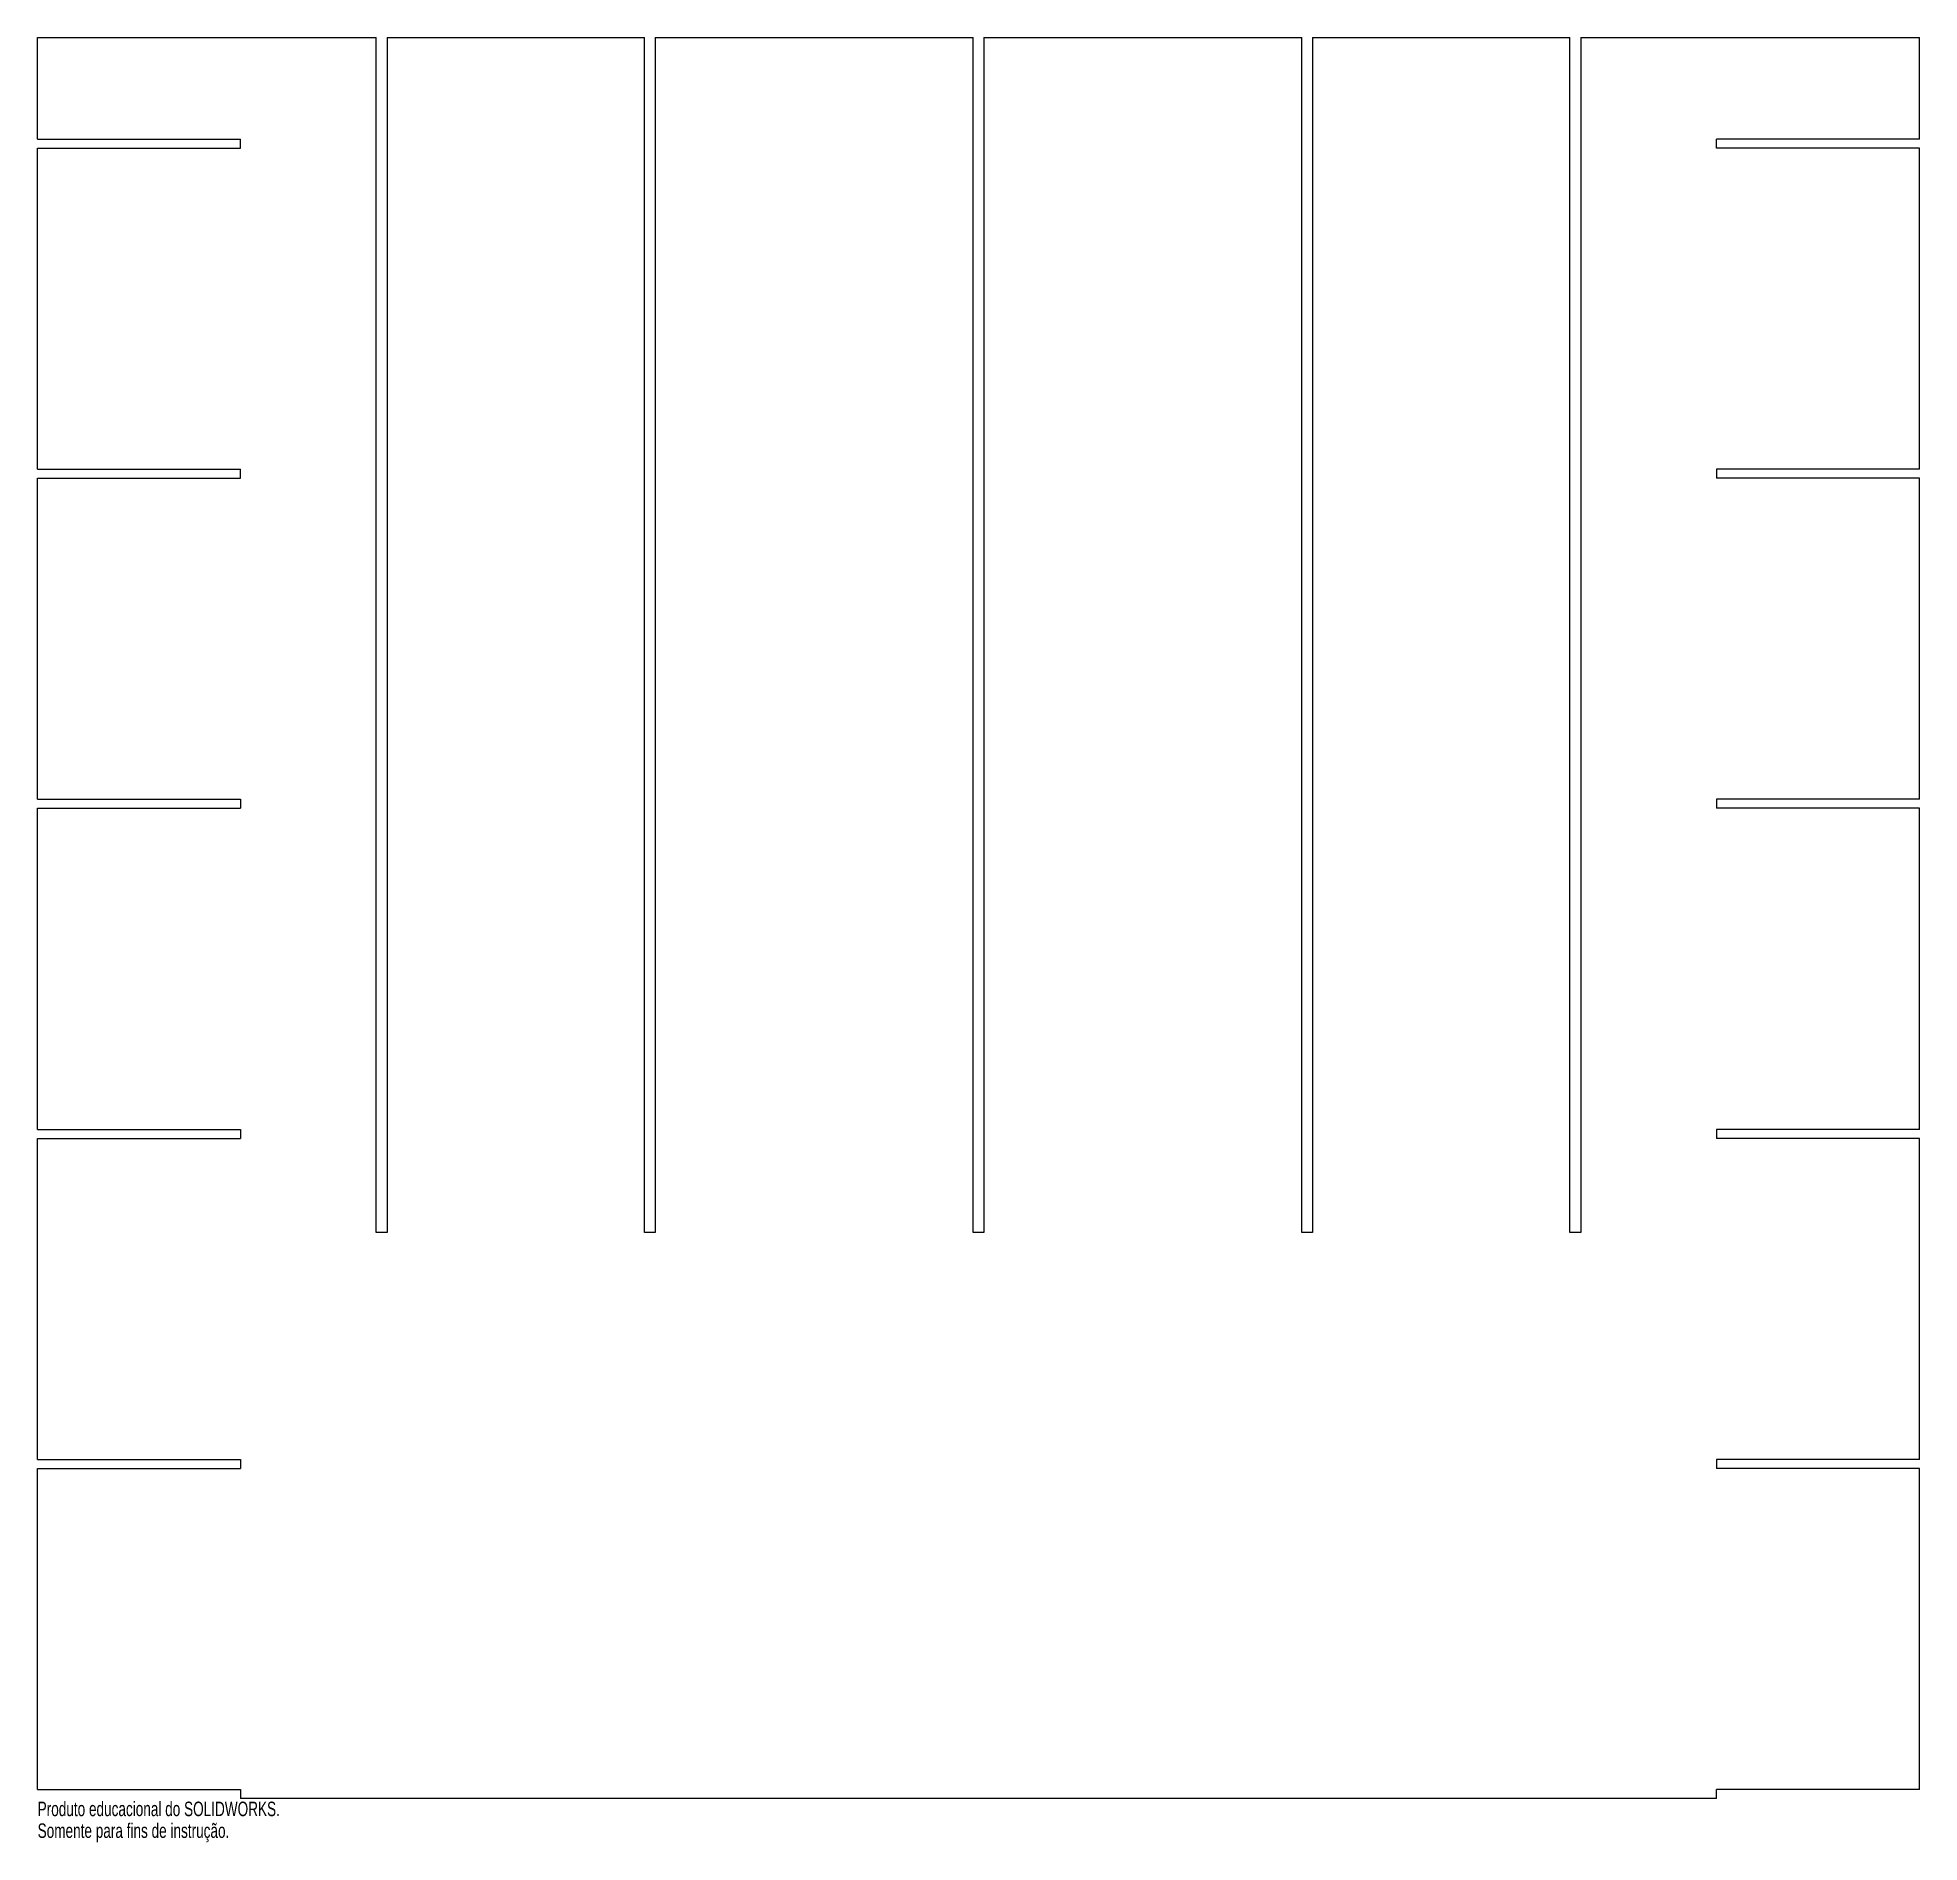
# Model space of a CAD drawing. Header units: millimetres. Extents: x -314 to 314, y -15 to 587.
import ezdxf

# ---------------------------------------------------------------- set-up
doc = ezdxf.new("R2010")
doc.units = ezdxf.units.MM
doc.styles.add('SLDTEXTSTYLE0', font='TXT', dxfattribs={"width": 0.7})

msp = doc.modelspace()

# ---------------------------------------------------------------- linework, layer by layer
at = {"color": 7, "linetype": 'Continuous', "lineweight": 25}
for p, q in [((-313.55, 586.83), (-200.72, 586.83)), ((-313.55, 553), (-313.55, 586.83)), ((-200.72, 188.61), (-200.72, 586.83)), ((-197.12, 586.83), (-111.3, 586.83)), ((-197.12, 586.83), (-197.12, 188.61)), ((-111.3, 188.61), (-111.3, 586.83)), ((-107.7, 586.83), (-1.8, 586.83)), ((-107.7, 586.83), (-107.7, 188.61)), ((-1.8, 188.61), (-1.8, 586.83)), ((1.8, 586.83), (107.7, 586.83)), ((1.8, 586.83), (1.8, 188.61)), ((107.7, 188.61), (107.7, 586.83)), ((111.3, 586.83), (197.12, 586.83)), ((111.3, 586.83), (111.3, 188.61)), ((197.12, 188.61), (197.12, 586.83)), ((200.72, 586.83), (313.55, 586.83)), ((200.72, 586.83), (200.72, 188.61)), ((313.55, 553), (313.55, 586.83)), ((-313.55, 553), (-245.98, 553)), ((-245.98, 550), (-245.98, 553)), ((245.98, 550), (245.98, 553)), ((313.55, 553), (245.98, 553)), ((-313.55, 550), (-245.98, 550)), ((-313.55, 443), (-313.55, 550)), ((313.55, 550), (245.98, 550)), ((313.55, 443), (313.55, 550)), ((-313.55, 443), (-245.98, 443)), ((-313.55, 440), (-245.98, 440)), ((-313.55, 333), (-313.55, 440)), ((-245.98, 440), (-245.98, 443)), ((245.98, 443), (245.98, 440)), ((313.55, 443), (245.98, 443)), ((313.55, 440), (245.98, 440)), ((313.55, 333), (313.55, 440)), ((-313.55, 333), (-245.98, 333)), ((-245.98, 333), (-245.98, 330)), ((245.98, 333), (245.98, 330)), ((313.55, 333), (245.98, 333)), ((-313.55, 330), (-245.98, 330)), ((-313.55, 223), (-313.55, 330)), ((313.55, 330), (245.98, 330)), ((313.55, 223), (313.55, 330)), ((-313.55, 223), (-245.98, 223)), ((-313.55, 220), (-245.98, 220)), ((-313.55, 113), (-313.55, 220)), ((-245.98, 223), (-245.98, 220)), ((245.98, 223), (245.98, 220)), ((313.55, 223), (245.98, 223)), ((313.55, 220), (245.98, 220)), ((313.55, 113), (313.55, 220)), ((-197.12, 188.61), (-200.72, 188.61)), ((-107.7, 188.61), (-111.3, 188.61)), ((1.8, 188.61), (-1.8, 188.61)), ((111.3, 188.61), (107.7, 188.61)), ((200.72, 188.61), (197.12, 188.61)), ((-313.55, 113), (-245.98, 113)), ((-245.98, 113), (-245.98, 110)), ((245.98, 113), (245.98, 110)), ((313.55, 113), (245.98, 113)), ((-313.55, 110), (-245.98, 110)), ((-313.55, 3), (-313.55, 110)), ((313.55, 110), (245.98, 110)), ((313.55, 3), (313.55, 110)), ((-313.55, 3), (-245.98, 3)), ((-245.98, 3), (-245.98, 0)), ((245.98, 0), (-245.98, 0)), ((245.98, 0), (245.98, 3)), ((313.55, 3), (245.98, 3))]:
    msp.add_line(p, q, dxfattribs=at)

# ---------------------------------------------------------------- texts
at = {"color": 7, "linetype": 'Continuous', "char_height": 4.8336, "attachment_point": 1, "style": 'SLDTEXTSTYLE0'}
for s, insert in [('Produto educacional do SOLIDWORKS.', (-313.55, -1.02)), ('Somente para fins de instrução.', (-313.55, -8.27))]:
    msp.add_mtext(s, dxfattribs=dict(at, insert=insert))

doc.saveas('drawing.dxf')
